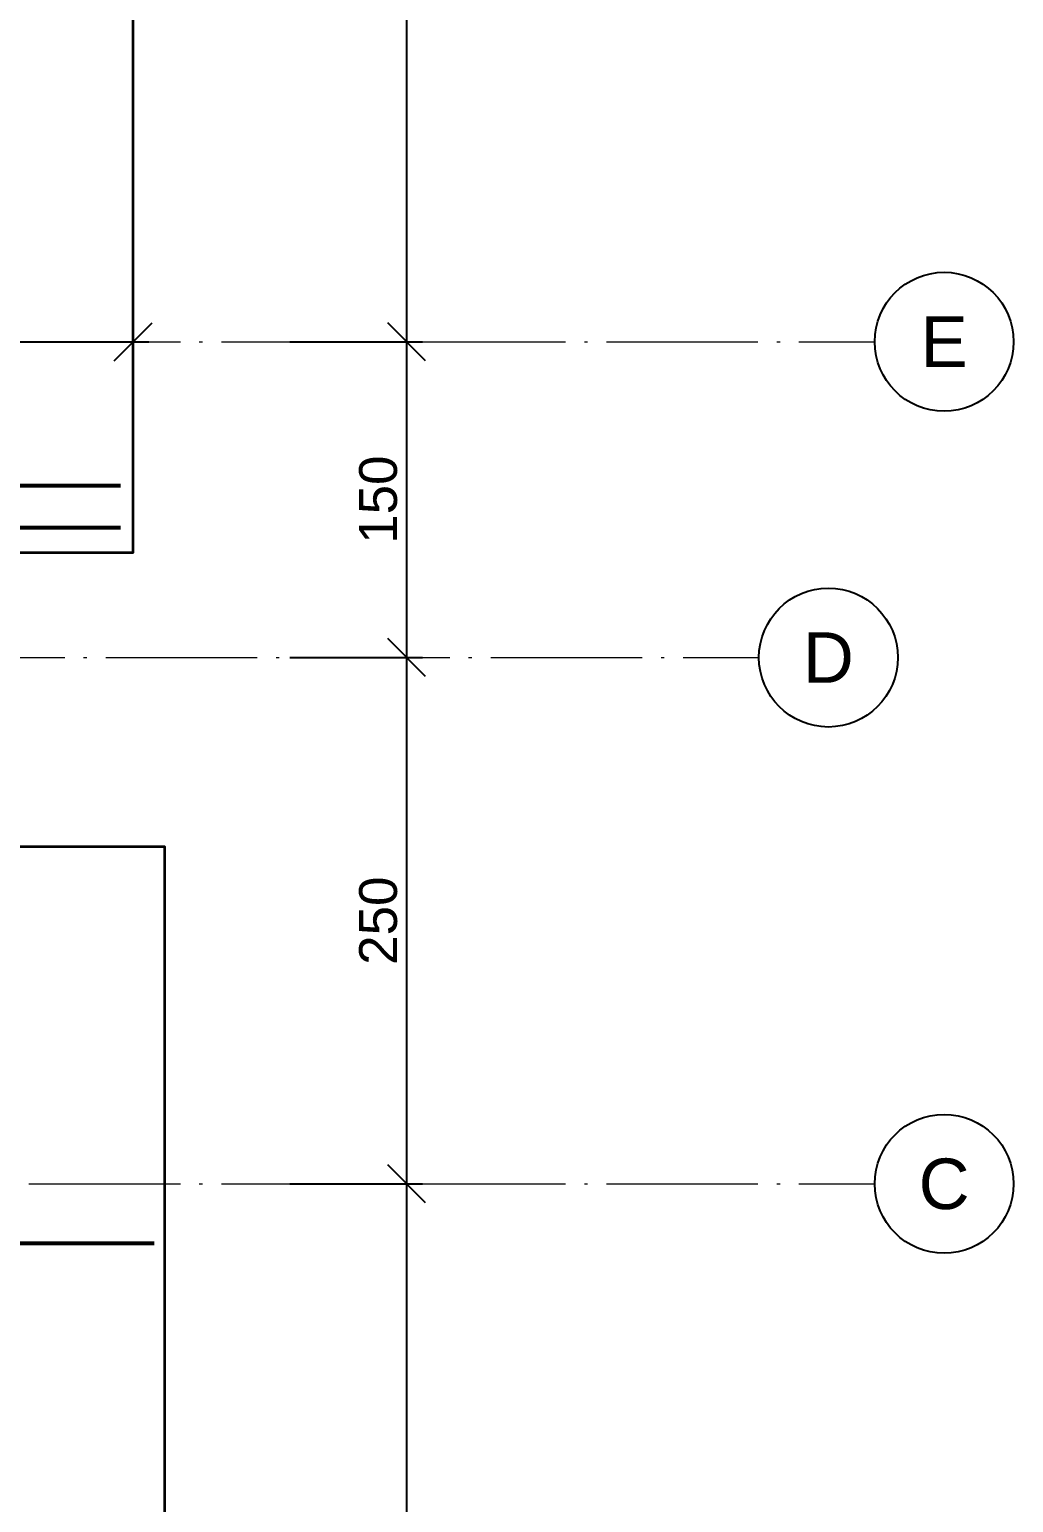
# Model space of a CAD drawing. Header units: millimetres. Extents: x -404 to 6018, y -5139 to 7890.
# Drawn here: x 1731 to 2198, y -3662 to -2962 of the extents above; entities that cross this region are included whole.
import ezdxf
from ezdxf.enums import TextEntityAlignment as Align

# ---------------------------------------------------------------- set-up
doc = ezdxf.new("R2010")
doc.units = ezdxf.units.MM
doc.linetypes.add('ZWCAD_ISO04W100', pattern=[30.5, 24, -3, 0.5, -3])
doc.layers.add('AXIS LINES', color=255, linetype='ZWCAD_ISO04W100', lineweight=13)
doc.layers.add('SLAB', color=3, linetype='Continuous', lineweight=35)
for name, color, linetype in [('FW_AXIS', 7, 'Continuous'), ('FW_DIM', 7, 'Continuous'), ('REB_TOP_MESH_X', 5, 'Continuous')]:
    doc.layers.add(name, color=color, linetype=linetype)
doc.styles.add('REBAR_TXT', font='arial.ttf')
doc.styles.get("Standard").update_dxf_attribs({"font": 'arial.ttf'})
doc.dimstyles.new('FW_DIM', dxfattribs={"dimtxt": 18, "dimasz": 9, "dimexe": 7.5, "dimexo": 4.5, "dimgap": 4.5, "dimtad": 1, "dimdec": 0, "dimtxsty": 'Standard', "dimtsz": 9, "dimcen": 2.5, "dimdle": 7.5, "dimclrd": 256, "dimclre": 256, "dimclrt": 7, "dimazin": 3, "dimtfac": 1, "dimtmove": 2, "dimatfit": 3})
doc.dimstyles.new('REBAR M-200', dxfattribs={"dimtxt": 15, "dimasz": 15, "dimexe": 25, "dimexo": 12.5, "dimgap": 10, "dimtad": 1, "dimdec": 0, "dimtxsty": 'Standard', "dimblk": 'NONE', "dimcen": 50, "dimse1": 1, "dimse2": 1, "dimclrd": 6, "dimclre": 6, "dimclrt": 7, "dimazin": 3, "dimtfac": 1, "dimtmove": 2, "dimatfit": 3, "dimldrblk": 'NONE', "dimlwd": 53})

# ---------------------------------------------------------------- blocks, each defined once
blk = doc.blocks.new('*D1095')
at = {"color": 6, "lineweight": 53}
blk.add_line((1361.5, -3538.36), (1790, -3538.36), dxfattribs=at)
at = {"layer": 'Defpoints'}
for p in [(1361.5, -3538.36), (1361.5, -3538.36), (1790, -3538.36)]:
    blk.add_point(p, dxfattribs=at)
at = {"layer": 'REB_TOP_MESH_X', "color": 7, "insert": (1575.75, -3520.86), "char_height": 15, "attachment_point": 5}
blk.add_mtext('428', dxfattribs=at)
blk = doc.blocks.new('_NONE')
blk = doc.blocks.new('*D1221')
at = {"color": 6, "lineweight": 53}
blk.add_line((1361.5, -3178.36), (1774, -3178.36), dxfattribs=at)
at = {"layer": 'Defpoints'}
for p in [(1361.5, -3178.36), (1361.5, -3178.36), (1774, -3178.36)]:
    blk.add_point(p, dxfattribs=at)
at = {"layer": 'REB_TOP_MESH_X', "color": 7, "insert": (1567.75, -3160.86), "char_height": 15, "attachment_point": 5}
blk.add_mtext('412', dxfattribs=at)
blk = doc.blocks.new('*D1256')
at = {"color": 6, "lineweight": 53}
blk.add_line((1361.5, -3198.36), (1774, -3198.36), dxfattribs=at)
at = {"layer": 'Defpoints'}
for p in [(1361.5, -3198.36), (1361.5, -3198.36), (1774, -3198.36)]:
    blk.add_point(p, dxfattribs=at)
at = {"layer": 'REB_TOP_MESH_X', "color": 7, "insert": (1567.75, -3180.86), "char_height": 15, "attachment_point": 5}
blk.add_mtext('412', dxfattribs=at)
blk = doc.blocks.new('_Oblique')
at = {"color": 0, "linetype": 'ByBlock', "lineweight": -2}
blk.add_line((-0.5, -0.5), (0.5, 0.5), dxfattribs=at)
blk = doc.blocks.new('*D1397')
for p, q in [((1015, -3105.61), (1015, -3102.61)), ((1779.98, -3105.61), (1779.98, -3102.61)), ((1007.5, -3110.11), (1787.48, -3110.11))]:
    blk.add_line(p, q)
at = {"layer": 'Defpoints'}
for p in [(1015, -3110.11), (1015, -3110.11), (1779.98, -3110.11)]:
    blk.add_point(p, dxfattribs=at)
at = {"layer": 'FW_DIM', "xscale": 18, "yscale": 18}
for p in [(1015, -3110.11), (1779.98, -3110.11)]:
    blk.add_blockref('_OBLIQUE', p, dxfattribs=at)
at = {"layer": 'FW_DIM', "color": 7, "insert": (1397.49, -3096.61), "char_height": 18, "attachment_point": 5}
blk.add_mtext('765', dxfattribs=at)
blk = doc.blocks.new('*D1489')
for p, q in [((1910, -3957.61), (1910, -3502.61)), ((1854.5, -3510.11), (1917.5, -3510.11)), ((1854.5, -3950.11), (1917.5, -3950.11))]:
    blk.add_line(p, q)
at = {"layer": 'Defpoints'}
for p in [(1850, -3510.11), (1850, -3950.11), (1910, -3950.11)]:
    blk.add_point(p, dxfattribs=at)
at = {"layer": 'FW_DIM', "xscale": 18, "yscale": 18, "rotation": 90}
for p in [(1910, -3510.11), (1910, -3950.11)]:
    blk.add_blockref('_OBLIQUE', p, dxfattribs=at)
at = {"layer": 'FW_DIM', "color": 7, "insert": (1896.5, -3730.11), "char_height": 18, "attachment_point": 5, "rotation": 90}
blk.add_mtext('440', dxfattribs=at)
blk = doc.blocks.new('*D1490')
for p, q in [((1910, -3517.61), (1910, -3252.61)), ((1854.5, -3260.11), (1917.5, -3260.11)), ((1854.5, -3510.11), (1917.5, -3510.11))]:
    blk.add_line(p, q)
at = {"layer": 'Defpoints'}
for p in [(1850, -3260.11), (1850, -3510.11), (1910, -3510.11)]:
    blk.add_point(p, dxfattribs=at)
at = {"layer": 'FW_DIM', "xscale": 18, "yscale": 18, "rotation": 90}
for p in [(1910, -3260.11), (1910, -3510.11)]:
    blk.add_blockref('_OBLIQUE', p, dxfattribs=at)
at = {"layer": 'FW_DIM', "color": 7, "insert": (1896.5, -3385.11), "char_height": 18, "attachment_point": 5, "rotation": 90}
blk.add_mtext('250', dxfattribs=at)
blk = doc.blocks.new('*D1491')
for p, q in [((1910, -3267.61), (1910, -3102.61)), ((1854.5, -3110.11), (1917.5, -3110.11)), ((1854.5, -3260.11), (1917.5, -3260.11))]:
    blk.add_line(p, q)
at = {"layer": 'Defpoints'}
for p in [(1850, -3110.11), (1850, -3260.11), (1910, -3260.11)]:
    blk.add_point(p, dxfattribs=at)
at = {"layer": 'FW_DIM', "xscale": 18, "yscale": 18, "rotation": 90}
for p in [(1910, -3110.11), (1910, -3260.11)]:
    blk.add_blockref('_OBLIQUE', p, dxfattribs=at)
at = {"layer": 'FW_DIM', "color": 7, "insert": (1896.5, -3185.11), "char_height": 18, "attachment_point": 5, "rotation": 90}
blk.add_mtext('150', dxfattribs=at)
blk = doc.blocks.new('*D1492')
for p, q in [((1910, -3117.61), (1910, -2622.61)), ((1854.5, -2630.11), (1917.5, -2630.11)), ((1854.5, -3110.11), (1917.5, -3110.11))]:
    blk.add_line(p, q)
at = {"layer": 'Defpoints'}
for p in [(1850, -2630.11), (1850, -3110.11), (1910, -3110.11)]:
    blk.add_point(p, dxfattribs=at)
at = {"layer": 'FW_DIM', "xscale": 18, "yscale": 18, "rotation": 90}
for p in [(1910, -2630.11), (1910, -3110.11)]:
    blk.add_blockref('_OBLIQUE', p, dxfattribs=at)
at = {"layer": 'FW_DIM', "color": 7, "insert": (1896.5, -2870.11), "char_height": 18, "attachment_point": 5, "rotation": 90}
blk.add_mtext('480', dxfattribs=at)

msp = doc.modelspace()

# ---------------------------------------------------------------- linework, layer by layer
at = {"layer": 'AXIS LINES', "color": 0, "ltscale": 3}
for points in [[(-282.57, -3110.11), (2132.41, -3110.11)], [(-337.57, -3260.11), (2077.41, -3260.11)], [(-282.57, -3510.11), (2132.41, -3510.11)]]:
    msp.add_lwpolyline(points, dxfattribs=at)
at = {"layer": 'FW_AXIS'}
for centre in [(2165.41, -3110.11), (2110.41, -3260.11), (2165.41, -3510.11)]:
    msp.add_circle(centre, 33, dxfattribs=at)
at = {"layer": 'SLAB', "ltscale": 0.08}
msp.add_lwpolyline([(760.1, -4590.11), (910, -4590.11), (910, -4790.01), (1610, -4790.01), (1610, -4638.32), (1609.9, -4470.11), (1649.9, -4470.11), (1649.9, -4300.01), (1609.9, -4300.01), (1609.9, -4270.11), (1690, -4270.11), (1690, -4040.11), (1630, -4040.11), (1630, -3985.11), (1680, -3985.11), (1680, -3870.11), (1795, -3870.11), (1795, -3350.11), (1680, -3350.11), (1680, -3240.11), (1610, -3240.11), (1610, -3210.21), (1780, -3210.21), (1779.9, -2690.09)], dxfattribs=at)

# ---------------------------------------------------------------- texts
at = {"layer": 'FW_AXIS', "color": 7, "style": 'REBAR_TXT'}
for s, p in [('E', (2165.41, -3110.11)), ('D', (2110.41, -3260.11)), ('C', (2165.41, -3510.11))]:
    msp.add_text(s, height=24, dxfattribs=at).set_placement(p, align=Align.MIDDLE_CENTER)

# ---------------------------------------------------------------- dimensions: what is measured, and where the dimension line sits
at = {"layer": 'FW_DIM'}
for base, p1, p2, picture, middle in [((1910, -3110.11), (1850, -3110.11), (1850, -2630.11), '*D1492', (1896.5, -2870.11)), ((1910, -3260.11), (1850, -3260.11), (1850, -3110.11), '*D1491', (1896.5, -3185.11)), ((1910, -3510.11), (1850, -3510.11), (1850, -3260.11), '*D1490', (1896.5, -3385.11)), ((1910, -3950.11), (1850, -3950.11), (1850, -3510.11), '*D1489', (1896.5, -3730.11))]:
    dim = msp.add_linear_dim(base=base, p1=p1, p2=p2, angle=90, dimstyle='FW_DIM', dxfattribs=at)
    dim.commit()
    dim.dimension.update_dxf_attribs({"geometry": picture, "text_midpoint": middle})
dim = msp.add_linear_dim(base=(1015, -3110.11), p1=(1015, -3110.11), p2=(1779.98, -3110.11), text='765', dimstyle='FW_DIM', override={"dimtmove": 2}, dxfattribs=at)
dim.commit()
dim.dimension.update_dxf_attribs({"geometry": '*D1397', "text_midpoint": (1397.49, -3096.61), "dimtype": 160})
at = {"layer": 'REB_TOP_MESH_X'}
for base, p1, p2, picture, middle in [((1361.5, -3178.36172782), (1361.5, -3178.36172782), (1774, -3178.36172782), '*D1221', (1567.75, -3160.86172782)), ((1361.5, -3198.36172782), (1361.5, -3198.36172782), (1774, -3198.36172782), '*D1256', (1567.75, -3180.86172782)), ((1361.5, -3538.36172782), (1361.5, -3538.36172782), (1790, -3538.36172782), '*D1095', (1575.75, -3520.86172782))]:
    dim = msp.add_linear_dim(base=base, p1=p1, p2=p2, dimstyle='REBAR M-200', dxfattribs=at)
    dim.commit()
    dim.dimension.update_dxf_attribs({"geometry": picture, "text_midpoint": middle})

doc.saveas('drawing.dxf')
